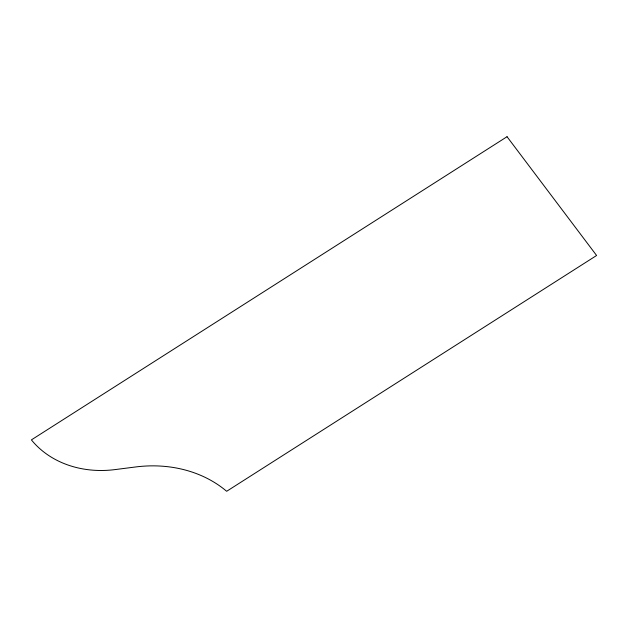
<?xml version="1.0" encoding="UTF-8"?>
<svg xmlns="http://www.w3.org/2000/svg" width="628" height="628" viewBox="0 0 628 628"><rect width="100%" height="100%" fill="white"/><g stroke="black" fill="none" stroke-linecap="round" stroke-linejoin="round"><path stroke-width="0.94" d="M507.039 136.708L31.4 439.883A97.819 82.77 -20.6 0 0 114.948 469.603L135.758 466.949A120.513 101.979 -20.6 0 1 226.661 491.292L596.6 255.486L507.039 136.708"/></g></svg>
